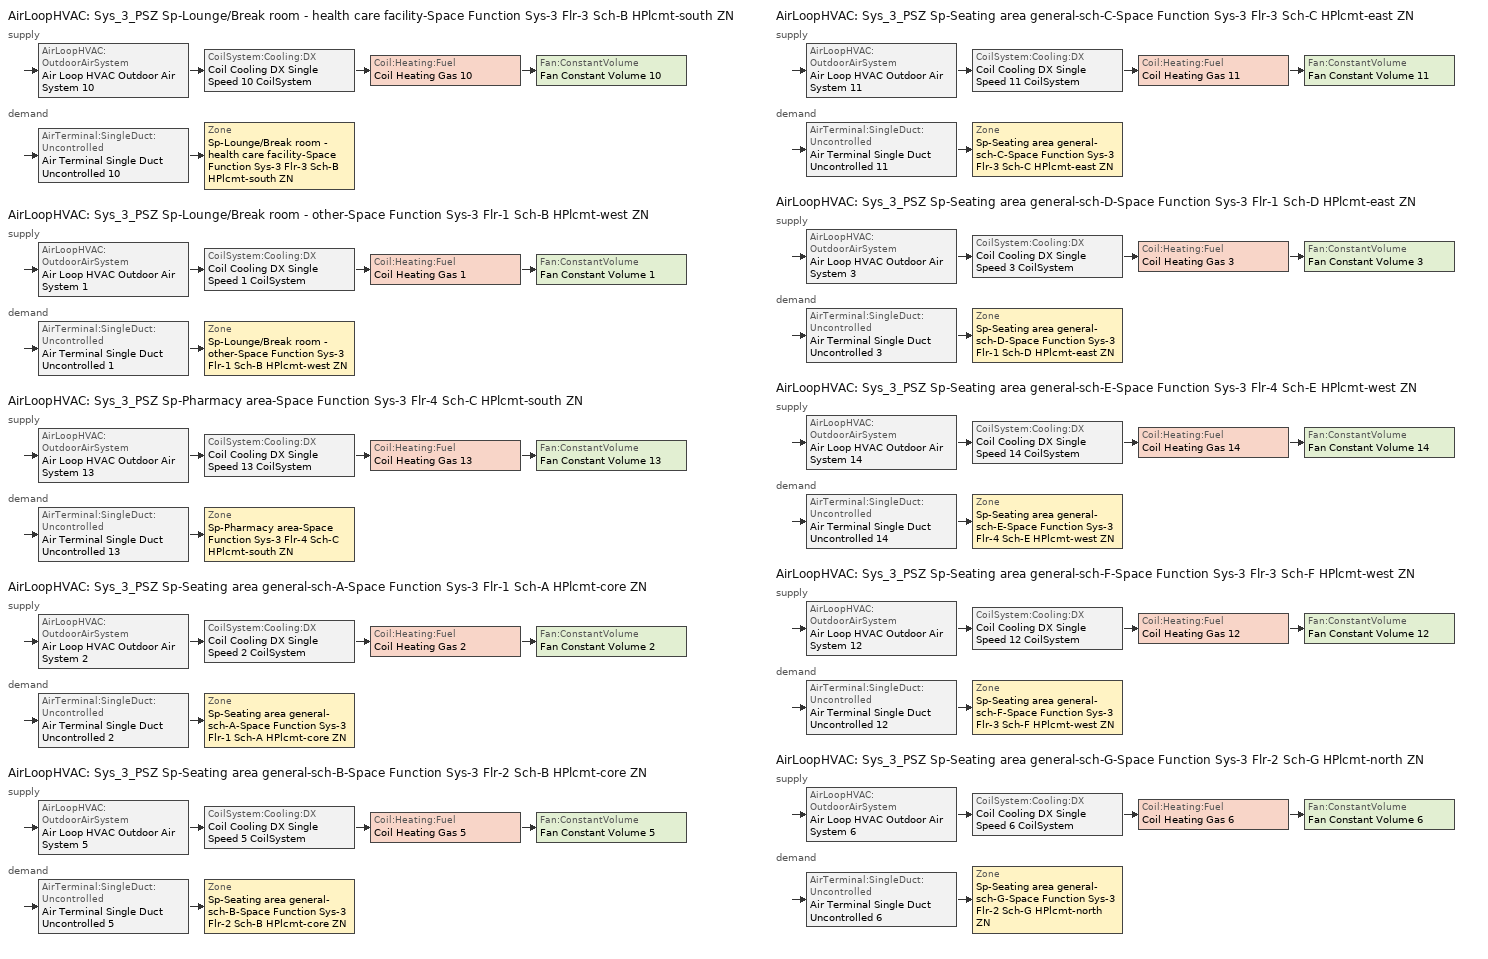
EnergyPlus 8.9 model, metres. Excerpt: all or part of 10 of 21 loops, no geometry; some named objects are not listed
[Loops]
AirLoopHVAC 'Sys_3_PSZ Sp-Lounge/Break room - health care facility-Space Function Sys-3 Flr-3 Sch-B HPlcmt-south ZN'
 supply: AirLoopHVAC:OutdoorAirSystem 'Air Loop HVAC Outdoor Air System 10' > CoilSystem:Cooling:DX 'Coil Cooling DX Single Speed 10 CoilSystem' > Coil:Heating:Fuel 'Coil Heating Gas 10' > Fan:ConstantVolume 'Fan Constant Volume 10'
 demand: AirTerminal:SingleDuct:Uncontrolled 'Air Terminal Single Duct Uncontrolled 10' > Zone 'Sp-Lounge/Break room - health care facility-Space Function Sys-3 Flr-3 Sch-B HPlcmt-south ZN'
AirLoopHVAC 'Sys_3_PSZ Sp-Lounge/Break room - other-Space Function Sys-3 Flr-1 Sch-B HPlcmt-west ZN'
 supply: AirLoopHVAC:OutdoorAirSystem 'Air Loop HVAC Outdoor Air System 1' > CoilSystem:Cooling:DX 'Coil Cooling DX Single Speed 1 CoilSystem' > Coil:Heating:Fuel 'Coil Heating Gas 1' > Fan:ConstantVolume 'Fan Constant Volume 1'
 demand: AirTerminal:SingleDuct:Uncontrolled 'Air Terminal Single Duct Uncontrolled 1' > Zone 'Sp-Lounge/Break room - other-Space Function Sys-3 Flr-1 Sch-B HPlcmt-west ZN'
AirLoopHVAC 'Sys_3_PSZ Sp-Pharmacy area-Space Function Sys-3 Flr-4 Sch-C HPlcmt-south ZN'
 supply: AirLoopHVAC:OutdoorAirSystem 'Air Loop HVAC Outdoor Air System 13' > CoilSystem:Cooling:DX 'Coil Cooling DX Single Speed 13 CoilSystem' > Coil:Heating:Fuel 'Coil Heating Gas 13' > Fan:ConstantVolume 'Fan Constant Volume 13'
 demand: AirTerminal:SingleDuct:Uncontrolled 'Air Terminal Single Duct Uncontrolled 13' > Zone 'Sp-Pharmacy area-Space Function Sys-3 Flr-4 Sch-C HPlcmt-south ZN'
AirLoopHVAC 'Sys_3_PSZ Sp-Seating area general-sch-A-Space Function Sys-3 Flr-1 Sch-A HPlcmt-core ZN'
 supply: AirLoopHVAC:OutdoorAirSystem 'Air Loop HVAC Outdoor Air System 2' > CoilSystem:Cooling:DX 'Coil Cooling DX Single Speed 2 CoilSystem' > Coil:Heating:Fuel 'Coil Heating Gas 2' > Fan:ConstantVolume 'Fan Constant Volume 2'
 demand: AirTerminal:SingleDuct:Uncontrolled 'Air Terminal Single Duct Uncontrolled 2' > Zone 'Sp-Seating area general-sch-A-Space Function Sys-3 Flr-1 Sch-A HPlcmt-core ZN'
AirLoopHVAC 'Sys_3_PSZ Sp-Seating area general-sch-B-Space Function Sys-3 Flr-2 Sch-B HPlcmt-core ZN'
 supply: AirLoopHVAC:OutdoorAirSystem 'Air Loop HVAC Outdoor Air System 5' > CoilSystem:Cooling:DX 'Coil Cooling DX Single Speed 5 CoilSystem' > Coil:Heating:Fuel 'Coil Heating Gas 5' > Fan:ConstantVolume 'Fan Constant Volume 5'
 demand: AirTerminal:SingleDuct:Uncontrolled 'Air Terminal Single Duct Uncontrolled 5' > Zone 'Sp-Seating area general-sch-B-Space Function Sys-3 Flr-2 Sch-B HPlcmt-core ZN'
AirLoopHVAC 'Sys_3_PSZ Sp-Seating area general-sch-C-Space Function Sys-3 Flr-3 Sch-C HPlcmt-east ZN'
 supply: AirLoopHVAC:OutdoorAirSystem 'Air Loop HVAC Outdoor Air System 11' > CoilSystem:Cooling:DX 'Coil Cooling DX Single Speed 11 CoilSystem' > Coil:Heating:Fuel 'Coil Heating Gas 11' > Fan:ConstantVolume 'Fan Constant Volume 11'
 demand: AirTerminal:SingleDuct:Uncontrolled 'Air Terminal Single Duct Uncontrolled 11' > Zone 'Sp-Seating area general-sch-C-Space Function Sys-3 Flr-3 Sch-C HPlcmt-east ZN'
AirLoopHVAC 'Sys_3_PSZ Sp-Seating area general-sch-D-Space Function Sys-3 Flr-1 Sch-D HPlcmt-east ZN'
 supply: AirLoopHVAC:OutdoorAirSystem 'Air Loop HVAC Outdoor Air System 3' > CoilSystem:Cooling:DX 'Coil Cooling DX Single Speed 3 CoilSystem' > Coil:Heating:Fuel 'Coil Heating Gas 3' > Fan:ConstantVolume 'Fan Constant Volume 3'
 demand: AirTerminal:SingleDuct:Uncontrolled 'Air Terminal Single Duct Uncontrolled 3' > Zone 'Sp-Seating area general-sch-D-Space Function Sys-3 Flr-1 Sch-D HPlcmt-east ZN'
AirLoopHVAC 'Sys_3_PSZ Sp-Seating area general-sch-E-Space Function Sys-3 Flr-4 Sch-E HPlcmt-west ZN'
 supply: AirLoopHVAC:OutdoorAirSystem 'Air Loop HVAC Outdoor Air System 14' > CoilSystem:Cooling:DX 'Coil Cooling DX Single Speed 14 CoilSystem' > Coil:Heating:Fuel 'Coil Heating Gas 14' > Fan:ConstantVolume 'Fan Constant Volume 14'
 demand: AirTerminal:SingleDuct:Uncontrolled 'Air Terminal Single Duct Uncontrolled 14' > Zone 'Sp-Seating area general-sch-E-Space Function Sys-3 Flr-4 Sch-E HPlcmt-west ZN'
AirLoopHVAC 'Sys_3_PSZ Sp-Seating area general-sch-F-Space Function Sys-3 Flr-3 Sch-F HPlcmt-west ZN'
 supply: AirLoopHVAC:OutdoorAirSystem 'Air Loop HVAC Outdoor Air System 12' > CoilSystem:Cooling:DX 'Coil Cooling DX Single Speed 12 CoilSystem' > Coil:Heating:Fuel 'Coil Heating Gas 12' > Fan:ConstantVolume 'Fan Constant Volume 12'
 demand: AirTerminal:SingleDuct:Uncontrolled 'Air Terminal Single Duct Uncontrolled 12' > Zone 'Sp-Seating area general-sch-F-Space Function Sys-3 Flr-3 Sch-F HPlcmt-west ZN'
AirLoopHVAC 'Sys_3_PSZ Sp-Seating area general-sch-G-Space Function Sys-3 Flr-2 Sch-G HPlcmt-north ZN'
 supply: AirLoopHVAC:OutdoorAirSystem 'Air Loop HVAC Outdoor Air System 6' > CoilSystem:Cooling:DX 'Coil Cooling DX Single Speed 6 CoilSystem' > Coil:Heating:Fuel 'Coil Heating Gas 6' > Fan:ConstantVolume 'Fan Constant Volume 6'
 demand: AirTerminal:SingleDuct:Uncontrolled 'Air Terminal Single Duct Uncontrolled 6' > Zone 'Sp-Seating area general-sch-G-Space Function Sys-3 Flr-2 Sch-G HPlcmt-north ZN'
[ZoneControl:Thermostat] Control Object Type 1=ThermostatSetpoint:DualSetpoint
Name | Zone or ZoneList | Control Type Schedule | Control Name 1
Sp-Lounge/Break room - health care facility-Space Function Sys-3 Flr-3 Sch-B HPlcmt-south ZN Thermostat | Sp-Lounge/Break room - health care facility-Space Function Sys-3 Flr-3 Sch-B HPlcmt-south ZN | Sp-Lounge/Break room - health care facility-Space Function Sys-3 Flr-3 Sch-B HPlcmt-south ZN Thermostat Schedule | Space Function Lounge/Break room - health care facility Thermostat 2
Sp-Lounge/Break room - other-Space Function Sys-3 Flr-1 Sch-B HPlcmt-west ZN Thermostat | Sp-Lounge/Break room - other-Space Function Sys-3 Flr-1 Sch-B HPlcmt-west ZN | Sp-Lounge/Break room - other-Space Function Sys-3 Flr-1 Sch-B HPlcmt-west ZN Thermostat Schedule | Space Function Lounge/Break room - other Thermostat 2
Sp-Pharmacy area-Space Function Sys-3 Flr-4 Sch-C HPlcmt-south ZN Thermostat | Sp-Pharmacy area-Space Function Sys-3 Flr-4 Sch-C HPlcmt-south ZN | Sp-Pharmacy area-Space Function Sys-3 Flr-4 Sch-C HPlcmt-south ZN Thermostat Schedule | Space Function Pharmacy area Thermostat 2
Sp-Seating area general-sch-A-Space Function Sys-3 Flr-1 Sch-A HPlcmt-core ZN Thermostat | Sp-Seating area general-sch-A-Space Function Sys-3 Flr-1 Sch-A HPlcmt-core ZN | Sp-Seating area general-sch-A-Space Function Sys-3 Flr-1 Sch-A HPlcmt-core ZN Thermostat Schedule | Space Function Seating area general-sch-A Thermostat 2
Sp-Seating area general-sch-B-Space Function Sys-3 Flr-2 Sch-B HPlcmt-core ZN Thermostat | Sp-Seating area general-sch-B-Space Function Sys-3 Flr-2 Sch-B HPlcmt-core ZN | Sp-Seating area general-sch-B-Space Function Sys-3 Flr-2 Sch-B HPlcmt-core ZN Thermostat Schedule | Space Function Seating area general-sch-B Thermostat 2
Sp-Seating area general-sch-C-Space Function Sys-3 Flr-3 Sch-C HPlcmt-east ZN Thermostat | Sp-Seating area general-sch-C-Space Function Sys-3 Flr-3 Sch-C HPlcmt-east ZN | Sp-Seating area general-sch-C-Space Function Sys-3 Flr-3 Sch-C HPlcmt-east ZN Thermostat Schedule | Space Function Seating area general-sch-C Thermostat 2
Sp-Seating area general-sch-D-Space Function Sys-3 Flr-1 Sch-D HPlcmt-east ZN Thermostat | Sp-Seating area general-sch-D-Space Function Sys-3 Flr-1 Sch-D HPlcmt-east ZN | Sp-Seating area general-sch-D-Space Function Sys-3 Flr-1 Sch-D HPlcmt-east ZN Thermostat Schedule | Space Function Seating area general-sch-D Thermostat 2
Sp-Seating area general-sch-E-Space Function Sys-3 Flr-4 Sch-E HPlcmt-west ZN Thermostat | Sp-Seating area general-sch-E-Space Function Sys-3 Flr-4 Sch-E HPlcmt-west ZN | Sp-Seating area general-sch-E-Space Function Sys-3 Flr-4 Sch-E HPlcmt-west ZN Thermostat Schedule | Space Function Seating area general-sch-E Thermostat 2
Sp-Seating area general-sch-F-Space Function Sys-3 Flr-3 Sch-F HPlcmt-west ZN Thermostat | Sp-Seating area general-sch-F-Space Function Sys-3 Flr-3 Sch-F HPlcmt-west ZN | Sp-Seating area general-sch-F-Space Function Sys-3 Flr-3 Sch-F HPlcmt-west ZN Thermostat Schedule | Space Function Seating area general-sch-F Thermostat 2
Sp-Seating area general-sch-G-Space Function Sys-3 Flr-2 Sch-G HPlcmt-north ZN Thermostat | Sp-Seating area general-sch-G-Space Function Sys-3 Flr-2 Sch-G HPlcmt-north ZN | Sp-Seating area general-sch-G-Space Function Sys-3 Flr-2 Sch-G HPlcmt-north ZN Thermostat Schedule | Space Function Seating area general-sch-G Thermostat 2
[ThermostatSetpoint:DualSetpoint]
Name | Heating Setpoint Temperature Schedule | Cooling Setpoint Temperature Schedule
Space Function Lounge/Break room - health care facility Thermostat 2; Space Function Lounge/Break room - other Thermostat 2; Space Function Seating area general-sch-B Thermostat 2 | NECB-B-Thermostat Setpoint-Heating | NECB-B-Thermostat Setpoint-Cooling
Space Function Pharmacy area Thermostat 2; Space Function Seating area general-sch-C Thermostat 2 | NECB-C-Thermostat Setpoint-Heating | NECB-C-Thermostat Setpoint-Cooling
Space Function Seating area general-sch-A Thermostat 2 | NECB-A-Thermostat Setpoint-Heating | NECB-A-Thermostat Setpoint-Cooling
Space Function Seating area general-sch-D Thermostat 2 | NECB-D-Thermostat Setpoint-Heating | NECB-D-Thermostat Setpoint-Cooling
Space Function Seating area general-sch-E Thermostat 2 | NECB-E-Thermostat Setpoint-Heating | NECB-E-Thermostat Setpoint-Cooling
Space Function Seating area general-sch-F Thermostat 2 | NECB-F-Thermostat Setpoint-Heating | NECB-F-Thermostat Setpoint-Cooling
Space Function Seating area general-sch-G Thermostat 2 | NECB-G-Thermostat Setpoint-Heating | NECB-G-Thermostat Setpoint-Cooling
[Zone equipment]
Sp-Lounge/Break room - health care facility-Space Function Sys-3 Flr-3 Sch-B HPlcmt-south ZN: Air Terminal Single Duct Uncontrolled 10, Zone HVAC Baseboard Convective Water 10
Sp-Lounge/Break room - other-Space Function Sys-3 Flr-1 Sch-B HPlcmt-west ZN: Air Terminal Single Duct Uncontrolled 1, Zone HVAC Baseboard Convective Water 1
Sp-Pharmacy area-Space Function Sys-3 Flr-4 Sch-C HPlcmt-south ZN: Air Terminal Single Duct Uncontrolled 13, Zone HVAC Baseboard Convective Water 13
Sp-Seating area general-sch-A-Space Function Sys-3 Flr-1 Sch-A HPlcmt-core ZN: Air Terminal Single Duct Uncontrolled 2, Zone HVAC Baseboard Convective Water 2
Sp-Seating area general-sch-B-Space Function Sys-3 Flr-2 Sch-B HPlcmt-core ZN: Air Terminal Single Duct Uncontrolled 5, Zone HVAC Baseboard Convective Water 5
Sp-Seating area general-sch-C-Space Function Sys-3 Flr-3 Sch-C HPlcmt-east ZN: Air Terminal Single Duct Uncontrolled 11, Zone HVAC Baseboard Convective Water 11
Sp-Seating area general-sch-D-Space Function Sys-3 Flr-1 Sch-D HPlcmt-east ZN: Air Terminal Single Duct Uncontrolled 3, Zone HVAC Baseboard Convective Water 3
Sp-Seating area general-sch-E-Space Function Sys-3 Flr-4 Sch-E HPlcmt-west ZN: Air Terminal Single Duct Uncontrolled 14, Zone HVAC Baseboard Convective Water 14
Sp-Seating area general-sch-F-Space Function Sys-3 Flr-3 Sch-F HPlcmt-west ZN: Air Terminal Single Duct Uncontrolled 12, Zone HVAC Baseboard Convective Water 12
Sp-Seating area general-sch-G-Space Function Sys-3 Flr-2 Sch-G HPlcmt-north ZN: Air Terminal Single Duct Uncontrolled 6, Zone HVAC Baseboard Convective Water 6
[Sizing:Zone] Zone Cooling Design Supply Air Temperature Input Method=SupplyAirTemperature; Zone Cooling Design Supply Air Temperature {C}=13; Zone Cooling Design Supply Air Temperature Difference {deltaC}=11.11; Zone Heating Design Supply Air Temperature Input Method=SupplyAirTemperature; Zone Heating Design Supply Air Temperature {C}=43; Zone Heating Design Supply Air Temperature Difference {deltaC}=11.11; Zone Cooling Design Supply Air Humidity Ratio {kgWater/kgDryAir}=0.0085; Zone Heating Design Supply Air Humidity Ratio {kgWater/kgDryAir}=0.008; Zone Heating Sizing Factor=1.3; Zone Cooling Sizing Factor=1.1; Cooling Design Air Flow Method=DesignDay; Cooling Design Air Flow Rate {m3/s}=0; Cooling Minimum Air Flow per Zone Floor Area {m3/s-m2}=0.000762; Cooling Minimum Air Flow {m3/s}=0; Cooling Minimum Air Flow Fraction=0; Heating Design Air Flow Method=DesignDay; Heating Design Air Flow Rate {m3/s}=0; Heating Maximum Air Flow per Zone Floor Area {m3/s-m2}=0.002032; Heating Maximum Air Flow {m3/s}=0.141576; Heating Maximum Air Flow Fraction=0.3; Account for Dedicated Outdoor Air System=No
Name | Design Specification Outdoor Air Object | Design Specification Zone Air Distribution Object
Sp-Lounge/Break room - health care facility-Space Function Sys-3 Flr-3 Sch-B HPlcmt-south ZN | Space Function Lounge/Break room - health care facility Ventilation | Sp-Lounge/Break room - health care facility-Space Function Sys-3 Flr-3 Sch-B HPlcmt-south ZN Design Spec Zone Air Dist
Sp-Lounge/Break room - other-Space Function Sys-3 Flr-1 Sch-B HPlcmt-west ZN | Space Function Lounge/Break room - other Ventilation | Sp-Lounge/Break room - other-Space Function Sys-3 Flr-1 Sch-B HPlcmt-west ZN Design Spec Zone Air Dist
Sp-Pharmacy area-Space Function Sys-3 Flr-4 Sch-C HPlcmt-south ZN | Space Function Pharmacy area Ventilation | Sp-Pharmacy area-Space Function Sys-3 Flr-4 Sch-C HPlcmt-south ZN Design Spec Zone Air Dist
Sp-Seating area general-sch-A-Space Function Sys-3 Flr-1 Sch-A HPlcmt-core ZN | Space Function Seating area general-sch-A Ventilation | Sp-Seating area general-sch-A-Space Function Sys-3 Flr-1 Sch-A HPlcmt-core ZN Design Spec Zone Air Dist
Sp-Seating area general-sch-B-Space Function Sys-3 Flr-2 Sch-B HPlcmt-core ZN | Space Function Seating area general-sch-B Ventilation | Sp-Seating area general-sch-B-Space Function Sys-3 Flr-2 Sch-B HPlcmt-core ZN Design Spec Zone Air Dist
Sp-Seating area general-sch-C-Space Function Sys-3 Flr-3 Sch-C HPlcmt-east ZN | Space Function Seating area general-sch-C Ventilation | Sp-Seating area general-sch-C-Space Function Sys-3 Flr-3 Sch-C HPlcmt-east ZN Design Spec Zone Air Dist
Sp-Seating area general-sch-D-Space Function Sys-3 Flr-1 Sch-D HPlcmt-east ZN | Space Function Seating area general-sch-D Ventilation | Sp-Seating area general-sch-D-Space Function Sys-3 Flr-1 Sch-D HPlcmt-east ZN Design Spec Zone Air Dist
Sp-Seating area general-sch-E-Space Function Sys-3 Flr-4 Sch-E HPlcmt-west ZN | Space Function Seating area general-sch-E Ventilation | Sp-Seating area general-sch-E-Space Function Sys-3 Flr-4 Sch-E HPlcmt-west ZN Design Spec Zone Air Dist
Sp-Seating area general-sch-F-Space Function Sys-3 Flr-3 Sch-F HPlcmt-west ZN | Space Function Seating area general-sch-F Ventilation | Sp-Seating area general-sch-F-Space Function Sys-3 Flr-3 Sch-F HPlcmt-west ZN Design Spec Zone Air Dist
Sp-Seating area general-sch-G-Space Function Sys-3 Flr-2 Sch-G HPlcmt-north ZN | Space Function Seating area general-sch-G Ventilation | Sp-Seating area general-sch-G-Space Function Sys-3 Flr-2 Sch-G HPlcmt-north ZN Design Spec Zone Air Dist
[DesignSpecification:ZoneAirDistribution] Zone Air Distribution Effectiveness in Cooling Mode=1; Zone Air Distribution Effectiveness in Heating Mode=1
Sp-Lounge/Break room - health care facility-Space Function Sys-3 Flr-3 Sch-B HPlcmt-south ZN Design Spec Zone Air Dist; Sp-Lounge/Break room - other-Space Function Sys-3 Flr-1 Sch-B HPlcmt-west ZN Design Spec Zone Air Dist; Sp-Pharmacy area-Space Function Sys-3 Flr-4 Sch-C HPlcmt-south ZN Design Spec Zone Air Dist; Sp-Seating area general-sch-A-Space Function Sys-3 Flr-1 Sch-A HPlcmt-core ZN Design Spec Zone Air Dist; Sp-Seating area general-sch-B-Space Function Sys-3 Flr-2 Sch-B HPlcmt-core ZN Design Spec Zone Air Dist; Sp-Seating area general-sch-C-Space Function Sys-3 Flr-3 Sch-C HPlcmt-east ZN Design Spec Zone Air Dist; Sp-Seating area general-sch-D-Space Function Sys-3 Flr-1 Sch-D HPlcmt-east ZN Design Spec Zone Air Dist; Sp-Seating area general-sch-E-Space Function Sys-3 Flr-4 Sch-E HPlcmt-west ZN Design Spec Zone Air Dist; Sp-Seating area general-sch-F-Space Function Sys-3 Flr-3 Sch-F HPlcmt-west ZN Design Spec Zone Air Dist; Sp-Seating area general-sch-G-Space Function Sys-3 Flr-2 Sch-G HPlcmt-north ZN Design Spec Zone Air Dist
[Controller:MechanicalVentilation] Availability Schedule=Always On Discrete; Demand Controlled Ventilation=No; System Outdoor Air Method=ZoneSum
Name | Zone Name 1 | Design Specification Outdoor Air Object Name 1 | Design Specification Zone Air Distribution Object Name 1
Controller Mechanical Ventilation 10 | Sp-Lounge/Break room - health care facility-Space Function Sys-3 Flr-3 Sch-B HPlcmt-south ZN | Space Function Lounge/Break room - health care facility Ventilation | Sp-Lounge/Break room - health care facility-Space Function Sys-3 Flr-3 Sch-B HPlcmt-south ZN Design Spec Zone Air Dist
Controller Mechanical Ventilation 1 | Sp-Lounge/Break room - other-Space Function Sys-3 Flr-1 Sch-B HPlcmt-west ZN | Space Function Lounge/Break room - other Ventilation | Sp-Lounge/Break room - other-Space Function Sys-3 Flr-1 Sch-B HPlcmt-west ZN Design Spec Zone Air Dist
Controller Mechanical Ventilation 13 | Sp-Pharmacy area-Space Function Sys-3 Flr-4 Sch-C HPlcmt-south ZN | Space Function Pharmacy area Ventilation | Sp-Pharmacy area-Space Function Sys-3 Flr-4 Sch-C HPlcmt-south ZN Design Spec Zone Air Dist
Controller Mechanical Ventilation 2 | Sp-Seating area general-sch-A-Space Function Sys-3 Flr-1 Sch-A HPlcmt-core ZN | Space Function Seating area general-sch-A Ventilation | Sp-Seating area general-sch-A-Space Function Sys-3 Flr-1 Sch-A HPlcmt-core ZN Design Spec Zone Air Dist
Controller Mechanical Ventilation 5 | Sp-Seating area general-sch-B-Space Function Sys-3 Flr-2 Sch-B HPlcmt-core ZN | Space Function Seating area general-sch-B Ventilation | Sp-Seating area general-sch-B-Space Function Sys-3 Flr-2 Sch-B HPlcmt-core ZN Design Spec Zone Air Dist
Controller Mechanical Ventilation 11 | Sp-Seating area general-sch-C-Space Function Sys-3 Flr-3 Sch-C HPlcmt-east ZN | Space Function Seating area general-sch-C Ventilation | Sp-Seating area general-sch-C-Space Function Sys-3 Flr-3 Sch-C HPlcmt-east ZN Design Spec Zone Air Dist
Controller Mechanical Ventilation 3 | Sp-Seating area general-sch-D-Space Function Sys-3 Flr-1 Sch-D HPlcmt-east ZN | Space Function Seating area general-sch-D Ventilation | Sp-Seating area general-sch-D-Space Function Sys-3 Flr-1 Sch-D HPlcmt-east ZN Design Spec Zone Air Dist
Controller Mechanical Ventilation 14 | Sp-Seating area general-sch-E-Space Function Sys-3 Flr-4 Sch-E HPlcmt-west ZN | Space Function Seating area general-sch-E Ventilation | Sp-Seating area general-sch-E-Space Function Sys-3 Flr-4 Sch-E HPlcmt-west ZN Design Spec Zone Air Dist
Controller Mechanical Ventilation 12 | Sp-Seating area general-sch-F-Space Function Sys-3 Flr-3 Sch-F HPlcmt-west ZN | Space Function Seating area general-sch-F Ventilation | Sp-Seating area general-sch-F-Space Function Sys-3 Flr-3 Sch-F HPlcmt-west ZN Design Spec Zone Air Dist
Controller Mechanical Ventilation 6 | Sp-Seating area general-sch-G-Space Function Sys-3 Flr-2 Sch-G HPlcmt-north ZN | Space Function Seating area general-sch-G Ventilation | Sp-Seating area general-sch-G-Space Function Sys-3 Flr-2 Sch-G HPlcmt-north ZN Design Spec Zone Air Dist
[DesignSpecification:OutdoorAir] Outdoor Air Method=Sum; Outdoor Air Flow per Person {m3/s-person}=0; Outdoor Air Flow per Zone {m3/s}=0; Outdoor Air Flow Air Changes per Hour {1/hr}=0
Name | Outdoor Air Flow per Zone Floor Area {m3/s-m2}
Space Function Lounge/Break room - health care facility Ventilation | 0.00127
Space Function Lounge/Break room - other Ventilation | 0.0009398
Space Function Pharmacy area Ventilation | 0.00115011
Space Function Seating area general-sch-A Ventilation; Space Function Seating area general-sch-B Ventilation; Space Function Seating area general-sch-C Ventilation; Space Function Seating area general-sch-D Ventilation; Space Function Seating area general-sch-E Ventilation; Space Function Seating area general-sch-F Ventilation; Space Function Seating area general-sch-G Ventilation | 0.00404876
[AirTerminal:SingleDuct:Uncontrolled] Availability Schedule=Always On Discrete; Maximum Air Flow Rate {m3/s}=AutoSize
Air Terminal Single Duct Uncontrolled 10; Air Terminal Single Duct Uncontrolled 1; Air Terminal Single Duct Uncontrolled 13; Air Terminal Single Duct Uncontrolled 2; Air Terminal Single Duct Uncontrolled 5; Air Terminal Single Duct Uncontrolled 11; Air Terminal Single Duct Uncontrolled 3; Air Terminal Single Duct Uncontrolled 14; Air Terminal Single Duct Uncontrolled 12; Air Terminal Single Duct Uncontrolled 6
[AirLoopHVAC] Design Supply Air Flow Rate {m3/s}=AutoSize
Sys_3_PSZ Sp-Lounge/Break room - health care facility-Space Function Sys-3 Flr-3 Sch-B HPlcmt-south ZN; Sys_3_PSZ Sp-Lounge/Break room - other-Space Function Sys-3 Flr-1 Sch-B HPlcmt-west ZN; Sys_3_PSZ Sp-Pharmacy area-Space Function Sys-3 Flr-4 Sch-C HPlcmt-south ZN; Sys_3_PSZ Sp-Seating area general-sch-A-Space Function Sys-3 Flr-1 Sch-A HPlcmt-core ZN; Sys_3_PSZ Sp-Seating area general-sch-B-Space Function Sys-3 Flr-2 Sch-B HPlcmt-core ZN; Sys_3_PSZ Sp-Seating area general-sch-C-Space Function Sys-3 Flr-3 Sch-C HPlcmt-east ZN; Sys_3_PSZ Sp-Seating area general-sch-D-Space Function Sys-3 Flr-1 Sch-D HPlcmt-east ZN; Sys_3_PSZ Sp-Seating area general-sch-E-Space Function Sys-3 Flr-4 Sch-E HPlcmt-west ZN; Sys_3_PSZ Sp-Seating area general-sch-F-Space Function Sys-3 Flr-3 Sch-F HPlcmt-west ZN; Sys_3_PSZ Sp-Seating area general-sch-G-Space Function Sys-3 Flr-2 Sch-G HPlcmt-north ZN
[Sizing:System] Type of Load to Size On=Sensible; Design Outdoor Air Flow Rate {m3/s}=Autosize; Central Heating Maximum System Air Flow Ratio=1; Preheat Design Temperature {C}=7; Preheat Design Humidity Ratio {kgWater/kgDryAir}=0.008; Precool Design Temperature {C}=13; Precool Design Humidity Ratio {kgWater/kgDryAir}=0.008; Central Cooling Design Supply Air Temperature {C}=13; Central Heating Design Supply Air Temperature {C}=43; Type of Zone Sum to Use=NonCoincident; 100% Outdoor Air in Cooling=No; 100% Outdoor Air in Heating=No; Central Cooling Design Supply Air Humidity Ratio {kgWater/kgDryAir}=0.0085; Central Heating Design Supply Air Humidity Ratio {kgWater/kgDryAir}=0.008; Cooling Supply Air Flow Rate Method=DesignDay; Cooling Supply Air Flow Rate {m3/s}=0; Cooling Supply Air Flow Rate Per Floor Area {m3/s-m2}=0.00996765; Cooling Fraction of Autosized Cooling Supply Air Flow Rate=1; Cooling Supply Air Flow Rate Per Unit Cooling Capacity {m3/s-W}=3.94755e-05; Heating Supply Air Flow Rate Method=DesignDay; Heating Supply Air Flow Rate {m3/s}=0; Heating Supply Air Flow Rate Per Floor Area {m3/s-m2}=0.00996765; Heating Fraction of Autosized Heating Supply Air Flow Rate=1; Heating Fraction of Autosized Cooling Supply Air Flow Rate=1; Heating Supply Air Flow Rate Per Unit Heating Capacity {m3/s-W}=3.15882e-05; System Outdoor Air Method=ZoneSum; Zone Maximum Outdoor Air Fraction=1; Cooling Design Capacity Method=CoolingDesignCapacity; Cooling Design Capacity {W}=Autosize; Cooling Design Capacity Per Floor Area {W/m2}=234.7; Fraction of Autosized Cooling Design Capacity=1; Heating Design Capacity Method=HeatingDesignCapacity; Heating Design Capacity {W}=Autosize; Heating Design Capacity Per Floor Area {W/m2}=157; Fraction of Autosized Heating Design Capacity=1; Central Cooling Capacity Control Method=OnOff
Sys_3_PSZ Sp-Lounge/Break room - health care facility-Space Function Sys-3 Flr-3 Sch-B HPlcmt-south ZN; Sys_3_PSZ Sp-Lounge/Break room - other-Space Function Sys-3 Flr-1 Sch-B HPlcmt-west ZN; Sys_3_PSZ Sp-Pharmacy area-Space Function Sys-3 Flr-4 Sch-C HPlcmt-south ZN; Sys_3_PSZ Sp-Seating area general-sch-A-Space Function Sys-3 Flr-1 Sch-A HPlcmt-core ZN; Sys_3_PSZ Sp-Seating area general-sch-B-Space Function Sys-3 Flr-2 Sch-B HPlcmt-core ZN; Sys_3_PSZ Sp-Seating area general-sch-C-Space Function Sys-3 Flr-3 Sch-C HPlcmt-east ZN; Sys_3_PSZ Sp-Seating area general-sch-D-Space Function Sys-3 Flr-1 Sch-D HPlcmt-east ZN; Sys_3_PSZ Sp-Seating area general-sch-E-Space Function Sys-3 Flr-4 Sch-E HPlcmt-west ZN; Sys_3_PSZ Sp-Seating area general-sch-F-Space Function Sys-3 Flr-3 Sch-F HPlcmt-west ZN; Sys_3_PSZ Sp-Seating area general-sch-G-Space Function Sys-3 Flr-2 Sch-G HPlcmt-north ZN
[Controller:OutdoorAir] Minimum Outdoor Air Flow Rate {m3/s}=Autosize; Maximum Outdoor Air Flow Rate {m3/s}=Autosize; Economizer Control Type=NoEconomizer; Economizer Control Action Type=ModulateFlow; Economizer Maximum Limit Dry-Bulb Temperature {C}=28; Economizer Maximum Limit Enthalpy {J/kg}=64000; Economizer Minimum Limit Dry-Bulb Temperature {C}=-100; Lockout Type=NoLockout; Minimum Limit Type=FixedMinimum; High Humidity Control=No; Control High Indoor Humidity Based on Outdoor Humidity Ratio=Yes; Heat Recovery Bypass Control Type=BypassWhenWithinEconomizerLimits
Name | Mechanical Ventilation Controller
Controller Outdoor Air 10 | Controller Mechanical Ventilation 10
Controller Outdoor Air 1 | Controller Mechanical Ventilation 1
Controller Outdoor Air 13 | Controller Mechanical Ventilation 13
Controller Outdoor Air 2 | Controller Mechanical Ventilation 2
Controller Outdoor Air 5 | Controller Mechanical Ventilation 5
Controller Outdoor Air 11 | Controller Mechanical Ventilation 11
Controller Outdoor Air 3 | Controller Mechanical Ventilation 3
Controller Outdoor Air 14 | Controller Mechanical Ventilation 14
Controller Outdoor Air 12 | Controller Mechanical Ventilation 12
Controller Outdoor Air 6 | Controller Mechanical Ventilation 6
[SetpointManager:MixedAir] Control Variable=Temperature
Node 159 OS Default SPM; Node 158 OS Default SPM; Node 157 OS Default SPM; Node 43 OS Default SPM; Node 42 OS Default SPM; Node 41 OS Default SPM; Node 198 OS Default SPM; Node 197 OS Default SPM; Node 196 OS Default SPM; Node 55 OS Default SPM; Node 54 OS Default SPM; Node 53 OS Default SPM; Node 94 OS Default SPM; Node 93 OS Default SPM; Node 92 OS Default SPM; Node 172 OS Default SPM; Node 171 OS Default SPM; Node 170 OS Default SPM; Node 68 OS Default SPM; Node 67 OS Default SPM; Node 66 OS Default SPM; Node 211 OS Default SPM; Node 210 OS Default SPM; Node 209 OS Default SPM; Node 185 OS Default SPM; Node 184 OS Default SPM; Node 183 OS Default SPM; Node 107 OS Default SPM; Node 106 OS Default SPM; Node 105 OS Default SPM
[CoilSystem:Cooling:DX] Availability Schedule=Always On Discrete
Name | Cooling Coil
Coil Cooling DX Single Speed 10 CoilSystem | Coil Cooling DX Single Speed 10
Coil Cooling DX Single Speed 1 CoilSystem | Coil Cooling DX Single Speed 1
Coil Cooling DX Single Speed 13 CoilSystem | Coil Cooling DX Single Speed 13
Coil Cooling DX Single Speed 2 CoilSystem | Coil Cooling DX Single Speed 2
Coil Cooling DX Single Speed 5 CoilSystem | Coil Cooling DX Single Speed 5
Coil Cooling DX Single Speed 11 CoilSystem | Coil Cooling DX Single Speed 11
Coil Cooling DX Single Speed 3 CoilSystem | Coil Cooling DX Single Speed 3
Coil Cooling DX Single Speed 14 CoilSystem | Coil Cooling DX Single Speed 14
Coil Cooling DX Single Speed 12 CoilSystem | Coil Cooling DX Single Speed 12
Coil Cooling DX Single Speed 6 CoilSystem | Coil Cooling DX Single Speed 6
[Coil:Cooling:DX:SingleSpeed] Availability Schedule=Always On Discrete; Gross Rated Total Cooling Capacity {W}=Autosize; Gross Rated Sensible Heat Ratio=Autosize; Gross Rated Cooling COP {W/W}=3; Rated Air Flow Rate {m3/s}=Autosize; Rated Evaporator Fan Power Per Volume Flow Rate {W/(m3/s)}=773.3; Condenser Type=AirCooled; Evaporative Condenser Effectiveness=0; Evaporative Condenser Air Flow Rate {m3/s}=Autosize; Evaporative Condenser Pump Rated Power Consumption {W}=Autosize; Crankcase Heater Capacity {W}=0; Maximum Outdoor Dry-Bulb Temperature for Crankcase Heater Operation {C}=0; Basin Heater Capacity {W/K}=0; Basin Heater Setpoint Temperature {C}=10
Name | Total Cooling Capacity Function of Temperature Curve | Total Cooling Capacity Function of Flow Fraction Curve | Energy Input Ratio Function of Temperature Curve | Energy Input Ratio Function of Flow Fraction Curve | Part Load Fraction Correlation Curve
Coil Cooling DX Single Speed 10 | Curve Biquadratic 19 | Curve Quadratic 28 | Curve Biquadratic 20 | Curve Quadratic 29 | Curve Quadratic 30
Coil Cooling DX Single Speed 1 | Curve Biquadratic 1 | Curve Quadratic 1 | Curve Biquadratic 2 | Curve Quadratic 2 | Curve Quadratic 3
Coil Cooling DX Single Speed 13 | Curve Biquadratic 25 | Curve Quadratic 37 | Curve Biquadratic 26 | Curve Quadratic 38 | Curve Quadratic 39
Coil Cooling DX Single Speed 2 | Curve Biquadratic 3 | Curve Quadratic 4 | Curve Biquadratic 4 | Curve Quadratic 5 | Curve Quadratic 6
Coil Cooling DX Single Speed 5 | Curve Biquadratic 9 | Curve Quadratic 13 | Curve Biquadratic 10 | Curve Quadratic 14 | Curve Quadratic 15
Coil Cooling DX Single Speed 11 | Curve Biquadratic 21 | Curve Quadratic 31 | Curve Biquadratic 22 | Curve Quadratic 32 | Curve Quadratic 33
Coil Cooling DX Single Speed 3 | Curve Biquadratic 5 | Curve Quadratic 7 | Curve Biquadratic 6 | Curve Quadratic 8 | Curve Quadratic 9
Coil Cooling DX Single Speed 14 | Curve Biquadratic 27 | Curve Quadratic 40 | Curve Biquadratic 28 | Curve Quadratic 41 | Curve Quadratic 42
Coil Cooling DX Single Speed 12 | Curve Biquadratic 23 | Curve Quadratic 34 | Curve Biquadratic 24 | Curve Quadratic 35 | Curve Quadratic 36
Coil Cooling DX Single Speed 6 | Curve Biquadratic 11 | Curve Quadratic 16 | Curve Biquadratic 12 | Curve Quadratic 17 | Curve Quadratic 18
[Coil:Heating:Fuel] Availability Schedule=Always On Discrete; Fuel Type=NaturalGas; Burner Efficiency=0.8; Nominal Capacity {W}=AutoSize; Parasitic Electric Load {W}=0; Parasitic Fuel Load {W}=0
Coil Heating Gas 10; Coil Heating Gas 1; Coil Heating Gas 13; Coil Heating Gas 2; Coil Heating Gas 5; Coil Heating Gas 11; Coil Heating Gas 3; Coil Heating Gas 14; Coil Heating Gas 12; Coil Heating Gas 6
[Fan:ConstantVolume] Availability Schedule=Always On Discrete; Fan Total Efficiency=0.7; Pressure Rise {Pa}=250; Maximum Flow Rate {m3/s}=AutoSize; Motor Efficiency=0.9; Motor In Airstream Fraction=1
Fan Constant Volume 10; Fan Constant Volume 1; Fan Constant Volume 13; Fan Constant Volume 2; Fan Constant Volume 5; Fan Constant Volume 11; Fan Constant Volume 3; Fan Constant Volume 14; Fan Constant Volume 12; Fan Constant Volume 6
[SetpointManager:SingleZone:Reheat] Control Variable=Temperature; Minimum Supply Air Temperature {C}=13; Maximum Supply Air Temperature {C}=43
Name | Control Zone
Setpoint Manager Single Zone Reheat 10 | Sp-Lounge/Break room - health care facility-Space Function Sys-3 Flr-3 Sch-B HPlcmt-south ZN
Setpoint Manager Single Zone Reheat 1 | Sp-Lounge/Break room - other-Space Function Sys-3 Flr-1 Sch-B HPlcmt-west ZN
Setpoint Manager Single Zone Reheat 13 | Sp-Pharmacy area-Space Function Sys-3 Flr-4 Sch-C HPlcmt-south ZN
Setpoint Manager Single Zone Reheat 2 | Sp-Seating area general-sch-A-Space Function Sys-3 Flr-1 Sch-A HPlcmt-core ZN
Setpoint Manager Single Zone Reheat 5 | Sp-Seating area general-sch-B-Space Function Sys-3 Flr-2 Sch-B HPlcmt-core ZN
Setpoint Manager Single Zone Reheat 11 | Sp-Seating area general-sch-C-Space Function Sys-3 Flr-3 Sch-C HPlcmt-east ZN
Setpoint Manager Single Zone Reheat 3 | Sp-Seating area general-sch-D-Space Function Sys-3 Flr-1 Sch-D HPlcmt-east ZN
Setpoint Manager Single Zone Reheat 14 | Sp-Seating area general-sch-E-Space Function Sys-3 Flr-4 Sch-E HPlcmt-west ZN
Setpoint Manager Single Zone Reheat 12 | Sp-Seating area general-sch-F-Space Function Sys-3 Flr-3 Sch-F HPlcmt-west ZN
Setpoint Manager Single Zone Reheat 6 | Sp-Seating area general-sch-G-Space Function Sys-3 Flr-2 Sch-G HPlcmt-north ZN
[Schedule:Compact]
Sp-Lounge/Break room - health care facility-Space Function Sys-3 Flr-3 Sch-B HPlcmt-south ZN Thermostat Schedule; Sp-Lounge/Break room - other-Space Function Sys-3 Flr-1 Sch-B HPlcmt-west ZN Thermostat Schedule; Sp-Pharmacy area-Space Function Sys-3 Flr-4 Sch-C HPlcmt-south ZN Thermostat Schedule; Sp-Seating area general-sch-A-Space Function Sys-3 Flr-1 Sch-A HPlcmt-core ZN Thermostat Schedule; Sp-Seating area general-sch-B-Space Function Sys-3 Flr-2 Sch-B HPlcmt-core ZN Thermostat Schedule; Sp-Seating area general-sch-C-Space Function Sys-3 Flr-3 Sch-C HPlcmt-east ZN Thermostat Schedule; Sp-Seating area general-sch-D-Space Function Sys-3 Flr-1 Sch-D HPlcmt-east ZN Thermostat Schedule; Sp-Seating area general-sch-E-Space Function Sys-3 Flr-4 Sch-E HPlcmt-west ZN Thermostat Schedule; Sp-Seating area general-sch-F-Space Function Sys-3 Flr-3 Sch-F HPlcmt-west ZN Thermostat Schedule; Sp-Seating area general-sch-G-Space Function Sys-3 Flr-2 Sch-G HPlcmt-north ZN Thermostat Schedule: Through: 12/31, For: AllDays, Until: 24:00, 4
[Schedule:Day:Interval]
NECB-B-Thermostat Setpoint-Heating Sun|Hol Day: No, 01:00, 18, 02:00, 22, 09:00, 18, 10:00, 20, 23:00, 22, 24:00, 18
NECB-B-Thermostat Setpoint-Heating Default|Wkdy Day; NECB-B-Thermostat Setpoint-Heating Sat Day; NECB-B-Thermostat Setpoint-Heating Default: No, 02:00, 22, 08:00, 18, 09:00, 20, 24:00, 22
NECB-B-Thermostat Setpoint-Cooling Sun|Hol Day: No, 09:00, 35, 23:00, 24, 24:00, 35
NECB-B-Thermostat Setpoint-Cooling Default|Wkdy Day; NECB-B-Thermostat Setpoint-Cooling Sat Day; NECB-B-Thermostat Setpoint-Cooling Default: No, 01:00, 24, 08:00, 35, 24:00, 24
NECB-A-Thermostat Setpoint-Heating Sun|Hol Day; NECB-A-Thermostat Setpoint-Heating Sat Day; NECB-D-Thermostat Setpoint-Heating Sun|Hol Day; NECB-D-Thermostat Setpoint-Heating Sat Day; NECB-E-Thermostat Setpoint-Heating Sun|Hol Day: No, 24:00, 18
NECB-A-Thermostat Setpoint-Heating Default|Wkdy Day; NECB-A-Thermostat Setpoint-Heating Default: No, 06:00, 18, 07:00, 20, 21:00, 22, 24:00, 18
NECB-A-Thermostat Setpoint-Cooling Sun|Hol Day; NECB-A-Thermostat Setpoint-Cooling Sat Day; NECB-D-Thermostat Setpoint-Cooling Sun|Hol Day; NECB-D-Thermostat Setpoint-Cooling Sat Day; NECB-E-Thermostat Setpoint-Cooling Sun|Hol Day: No, 24:00, 35
NECB-A-Thermostat Setpoint-Cooling Default|Wkdy Day; NECB-A-Thermostat Setpoint-Cooling Default: No, 06:00, 35, 21:00, 24, 24:00, 35
NECB-C-Thermostat Setpoint-Heating Sun|Hol Day: No, 09:00, 18, 10:00, 20, 19:00, 22, 24:00, 18
NECB-C-Thermostat Setpoint-Heating Default|Wkdy Day; NECB-C-Thermostat Setpoint-Heating Sat Day; NECB-C-Thermostat Setpoint-Heating Default: No, 07:00, 18, 08:00, 20, 21:00, 22, 24:00, 18
NECB-C-Thermostat Setpoint-Cooling Sun|Hol Day; NECB-E-Thermostat Setpoint-Cooling Default|Wkdy Day; NECB-E-Thermostat Setpoint-Cooling Default: No, 07:00, 35, 19:00, 24, 24:00, 35
NECB-C-Thermostat Setpoint-Cooling Default|Wkdy Day; NECB-C-Thermostat Setpoint-Cooling Sat Day; NECB-C-Thermostat Setpoint-Cooling Default: No, 07:00, 35, 21:00, 24, 24:00, 35
NECB-D-Thermostat Setpoint-Heating Default|Wkdy Day; NECB-D-Thermostat Setpoint-Heating Default: No, 07:00, 18, 08:00, 20, 23:00, 22, 24:00, 18
NECB-D-Thermostat Setpoint-Cooling Default|Wkdy Day; NECB-D-Thermostat Setpoint-Cooling Default: No, 07:00, 35, 23:00, 24, 24:00, 35
NECB-E-Thermostat Setpoint-Heating Default|Wkdy Day; NECB-E-Thermostat Setpoint-Heating Default: No, 07:00, 18, 08:00, 20, 19:00, 22, 24:00, 18
NECB-E-Thermostat Setpoint-Heating Sat Day: No, 08:00, 18, 09:00, 20, 17:00, 22, 24:00, 18
NECB-E-Thermostat Setpoint-Cooling Sat Day: No, 08:00, 35, 17:00, 24, 24:00, 35
NECB-F-Thermostat Setpoint-Heating Sun|Hol Day; NECB-F-Thermostat Setpoint-Heating Default|Wkdy Day; NECB-F-Thermostat Setpoint-Heating Sat Day; NECB-F-Thermostat Setpoint-Heating Default; NECB-G-Thermostat Setpoint-Heating Sun|Hol Day; NECB-G-Thermostat Setpoint-Heating Default|Wkdy Day; NECB-G-Thermostat Setpoint-Heating Sat Day; NECB-G-Thermostat Setpoint-Heating Default: No, 01:00, 22, 07:00, 18, 08:00, 20, 24:00, 22
NECB-F-Thermostat Setpoint-Cooling Sun|Hol Day; NECB-F-Thermostat Setpoint-Cooling Default|Wkdy Day; NECB-F-Thermostat Setpoint-Cooling Sat Day; NECB-F-Thermostat Setpoint-Cooling Default; NECB-G-Thermostat Setpoint-Cooling Sun|Hol Day; NECB-G-Thermostat Setpoint-Cooling Default|Wkdy Day; NECB-G-Thermostat Setpoint-Cooling Sat Day; NECB-G-Thermostat Setpoint-Cooling Default: No, 24:00, 24
[Schedule:Week:Daily]
NECB-B-Thermostat Setpoint-Heating Week Rule - Jan1-Dec31: NECB-B-Thermostat Setpoint-Heating Sun|Hol Day, NECB-B-Thermostat Setpoint-Heating Default|Wkdy Day, NECB-B-Thermostat Setpoint-Heating Default|Wkdy Day, NECB-B-Thermostat Setpoint-Heating Default|Wkdy Day, NECB-B-Thermostat Setpoint-Heating Default|Wkdy Day, NECB-B-Thermostat Setpoint-Heating Default|Wkdy Day, NECB-B-Thermostat Setpoint-Heating Sat Day, NECB-B-Thermostat Setpoint-Heating Default, NECB-B-Thermostat Setpoint-Heating Default, NECB-B-Thermostat Setpoint-Heating Default, NECB-B-Thermostat Setpoint-Heating Default, NECB-B-Thermostat Setpoint-Heating Default
NECB-B-Thermostat Setpoint-Cooling Week Rule - Jan1-Dec31: NECB-B-Thermostat Setpoint-Cooling Sun|Hol Day, NECB-B-Thermostat Setpoint-Cooling Default|Wkdy Day, NECB-B-Thermostat Setpoint-Cooling Default|Wkdy Day, NECB-B-Thermostat Setpoint-Cooling Default|Wkdy Day, NECB-B-Thermostat Setpoint-Cooling Default|Wkdy Day, NECB-B-Thermostat Setpoint-Cooling Default|Wkdy Day, NECB-B-Thermostat Setpoint-Cooling Sat Day, NECB-B-Thermostat Setpoint-Cooling Default, NECB-B-Thermostat Setpoint-Cooling Default, NECB-B-Thermostat Setpoint-Cooling Default, NECB-B-Thermostat Setpoint-Cooling Default, NECB-B-Thermostat Setpoint-Cooling Default
NECB-A-Thermostat Setpoint-Heating Week Rule - Jan1-Dec31: NECB-A-Thermostat Setpoint-Heating Sun|Hol Day, NECB-A-Thermostat Setpoint-Heating Default|Wkdy Day, NECB-A-Thermostat Setpoint-Heating Default|Wkdy Day, NECB-A-Thermostat Setpoint-Heating Default|Wkdy Day, NECB-A-Thermostat Setpoint-Heating Default|Wkdy Day, NECB-A-Thermostat Setpoint-Heating Default|Wkdy Day, NECB-A-Thermostat Setpoint-Heating Sat Day, NECB-A-Thermostat Setpoint-Heating Default, NECB-A-Thermostat Setpoint-Heating Default, NECB-A-Thermostat Setpoint-Heating Default, NECB-A-Thermostat Setpoint-Heating Default, NECB-A-Thermostat Setpoint-Heating Default
NECB-A-Thermostat Setpoint-Cooling Week Rule - Jan1-Dec31: NECB-A-Thermostat Setpoint-Cooling Sun|Hol Day, NECB-A-Thermostat Setpoint-Cooling Default|Wkdy Day, NECB-A-Thermostat Setpoint-Cooling Default|Wkdy Day, NECB-A-Thermostat Setpoint-Cooling Default|Wkdy Day, NECB-A-Thermostat Setpoint-Cooling Default|Wkdy Day, NECB-A-Thermostat Setpoint-Cooling Default|Wkdy Day, NECB-A-Thermostat Setpoint-Cooling Sat Day, NECB-A-Thermostat Setpoint-Cooling Default, NECB-A-Thermostat Setpoint-Cooling Default, NECB-A-Thermostat Setpoint-Cooling Default, NECB-A-Thermostat Setpoint-Cooling Default, NECB-A-Thermostat Setpoint-Cooling Default
NECB-C-Thermostat Setpoint-Heating Week Rule - Jan1-Dec31: NECB-C-Thermostat Setpoint-Heating Sun|Hol Day, NECB-C-Thermostat Setpoint-Heating Default|Wkdy Day, NECB-C-Thermostat Setpoint-Heating Default|Wkdy Day, NECB-C-Thermostat Setpoint-Heating Default|Wkdy Day, NECB-C-Thermostat Setpoint-Heating Default|Wkdy Day, NECB-C-Thermostat Setpoint-Heating Default|Wkdy Day, NECB-C-Thermostat Setpoint-Heating Sat Day, NECB-C-Thermostat Setpoint-Heating Default, NECB-C-Thermostat Setpoint-Heating Default, NECB-C-Thermostat Setpoint-Heating Default, NECB-C-Thermostat Setpoint-Heating Default, NECB-C-Thermostat Setpoint-Heating Default
NECB-C-Thermostat Setpoint-Cooling Week Rule - Jan1-Dec31: NECB-C-Thermostat Setpoint-Cooling Sun|Hol Day, NECB-C-Thermostat Setpoint-Cooling Default|Wkdy Day, NECB-C-Thermostat Setpoint-Cooling Default|Wkdy Day, NECB-C-Thermostat Setpoint-Cooling Default|Wkdy Day, NECB-C-Thermostat Setpoint-Cooling Default|Wkdy Day, NECB-C-Thermostat Setpoint-Cooling Default|Wkdy Day, NECB-C-Thermostat Setpoint-Cooling Sat Day, NECB-C-Thermostat Setpoint-Cooling Default, NECB-C-Thermostat Setpoint-Cooling Default, NECB-C-Thermostat Setpoint-Cooling Default, NECB-C-Thermostat Setpoint-Cooling Default, NECB-C-Thermostat Setpoint-Cooling Default
NECB-D-Thermostat Setpoint-Heating Week Rule - Jan1-Dec31: NECB-D-Thermostat Setpoint-Heating Sun|Hol Day, NECB-D-Thermostat Setpoint-Heating Default|Wkdy Day, NECB-D-Thermostat Setpoint-Heating Default|Wkdy Day, NECB-D-Thermostat Setpoint-Heating Default|Wkdy Day, NECB-D-Thermostat Setpoint-Heating Default|Wkdy Day, NECB-D-Thermostat Setpoint-Heating Default|Wkdy Day, NECB-D-Thermostat Setpoint-Heating Sat Day, NECB-D-Thermostat Setpoint-Heating Default, NECB-D-Thermostat Setpoint-Heating Default, NECB-D-Thermostat Setpoint-Heating Default, NECB-D-Thermostat Setpoint-Heating Default, NECB-D-Thermostat Setpoint-Heating Default
NECB-D-Thermostat Setpoint-Cooling Week Rule - Jan1-Dec31: NECB-D-Thermostat Setpoint-Cooling Sun|Hol Day, NECB-D-Thermostat Setpoint-Cooling Default|Wkdy Day, NECB-D-Thermostat Setpoint-Cooling Default|Wkdy Day, NECB-D-Thermostat Setpoint-Cooling Default|Wkdy Day, NECB-D-Thermostat Setpoint-Cooling Default|Wkdy Day, NECB-D-Thermostat Setpoint-Cooling Default|Wkdy Day, NECB-D-Thermostat Setpoint-Cooling Sat Day, NECB-D-Thermostat Setpoint-Cooling Default, NECB-D-Thermostat Setpoint-Cooling Default, NECB-D-Thermostat Setpoint-Cooling Default, NECB-D-Thermostat Setpoint-Cooling Default, NECB-D-Thermostat Setpoint-Cooling Default
NECB-E-Thermostat Setpoint-Heating Week Rule - Jan1-Dec31: NECB-E-Thermostat Setpoint-Heating Sun|Hol Day, NECB-E-Thermostat Setpoint-Heating Default|Wkdy Day, NECB-E-Thermostat Setpoint-Heating Default|Wkdy Day, NECB-E-Thermostat Setpoint-Heating Default|Wkdy Day, NECB-E-Thermostat Setpoint-Heating Default|Wkdy Day, NECB-E-Thermostat Setpoint-Heating Default|Wkdy Day, NECB-E-Thermostat Setpoint-Heating Sat Day, NECB-E-Thermostat Setpoint-Heating Default, NECB-E-Thermostat Setpoint-Heating Default, NECB-E-Thermostat Setpoint-Heating Default, NECB-E-Thermostat Setpoint-Heating Default, NECB-E-Thermostat Setpoint-Heating Default
NECB-E-Thermostat Setpoint-Cooling Week Rule - Jan1-Dec31: NECB-E-Thermostat Setpoint-Cooling Sun|Hol Day, NECB-E-Thermostat Setpoint-Cooling Default|Wkdy Day, NECB-E-Thermostat Setpoint-Cooling Default|Wkdy Day, NECB-E-Thermostat Setpoint-Cooling Default|Wkdy Day, NECB-E-Thermostat Setpoint-Cooling Default|Wkdy Day, NECB-E-Thermostat Setpoint-Cooling Default|Wkdy Day, NECB-E-Thermostat Setpoint-Cooling Sat Day, NECB-E-Thermostat Setpoint-Cooling Default, NECB-E-Thermostat Setpoint-Cooling Default, NECB-E-Thermostat Setpoint-Cooling Default, NECB-E-Thermostat Setpoint-Cooling Default, NECB-E-Thermostat Setpoint-Cooling Default
NECB-F-Thermostat Setpoint-Heating Week Rule - Jan1-Dec31: NECB-F-Thermostat Setpoint-Heating Sun|Hol Day, NECB-F-Thermostat Setpoint-Heating Default|Wkdy Day, NECB-F-Thermostat Setpoint-Heating Default|Wkdy Day, NECB-F-Thermostat Setpoint-Heating Default|Wkdy Day, NECB-F-Thermostat Setpoint-Heating Default|Wkdy Day, NECB-F-Thermostat Setpoint-Heating Default|Wkdy Day, NECB-F-Thermostat Setpoint-Heating Sat Day, NECB-F-Thermostat Setpoint-Heating Default, NECB-F-Thermostat Setpoint-Heating Default, NECB-F-Thermostat Setpoint-Heating Default, NECB-F-Thermostat Setpoint-Heating Default, NECB-F-Thermostat Setpoint-Heating Default
NECB-F-Thermostat Setpoint-Cooling Week Rule - Jan1-Dec31: NECB-F-Thermostat Setpoint-Cooling Sun|Hol Day, NECB-F-Thermostat Setpoint-Cooling Default|Wkdy Day, NECB-F-Thermostat Setpoint-Cooling Default|Wkdy Day, NECB-F-Thermostat Setpoint-Cooling Default|Wkdy Day, NECB-F-Thermostat Setpoint-Cooling Default|Wkdy Day, NECB-F-Thermostat Setpoint-Cooling Default|Wkdy Day, NECB-F-Thermostat Setpoint-Cooling Sat Day, NECB-F-Thermostat Setpoint-Cooling Default, NECB-F-Thermostat Setpoint-Cooling Default, NECB-F-Thermostat Setpoint-Cooling Default, NECB-F-Thermostat Setpoint-Cooling Default, NECB-F-Thermostat Setpoint-Cooling Default
NECB-G-Thermostat Setpoint-Heating Week Rule - Jan1-Dec31: NECB-G-Thermostat Setpoint-Heating Sun|Hol Day, NECB-G-Thermostat Setpoint-Heating Default|Wkdy Day, NECB-G-Thermostat Setpoint-Heating Default|Wkdy Day, NECB-G-Thermostat Setpoint-Heating Default|Wkdy Day, NECB-G-Thermostat Setpoint-Heating Default|Wkdy Day, NECB-G-Thermostat Setpoint-Heating Default|Wkdy Day, NECB-G-Thermostat Setpoint-Heating Sat Day, NECB-G-Thermostat Setpoint-Heating Default, NECB-G-Thermostat Setpoint-Heating Default, NECB-G-Thermostat Setpoint-Heating Default, NECB-G-Thermostat Setpoint-Heating Default, NECB-G-Thermostat Setpoint-Heating Default
NECB-G-Thermostat Setpoint-Cooling Week Rule - Jan1-Dec31: NECB-G-Thermostat Setpoint-Cooling Sun|Hol Day, NECB-G-Thermostat Setpoint-Cooling Default|Wkdy Day, NECB-G-Thermostat Setpoint-Cooling Default|Wkdy Day, NECB-G-Thermostat Setpoint-Cooling Default|Wkdy Day, NECB-G-Thermostat Setpoint-Cooling Default|Wkdy Day, NECB-G-Thermostat Setpoint-Cooling Default|Wkdy Day, NECB-G-Thermostat Setpoint-Cooling Sat Day, NECB-G-Thermostat Setpoint-Cooling Default, NECB-G-Thermostat Setpoint-Cooling Default, NECB-G-Thermostat Setpoint-Cooling Default, NECB-G-Thermostat Setpoint-Cooling Default, NECB-G-Thermostat Setpoint-Cooling Default
[Schedule:Year]
NECB-B-Thermostat Setpoint-Heating: NECB-B-Thermostat Setpoint-Heating Week Rule - Jan1-Dec31, 1, 1, 12, 31
NECB-B-Thermostat Setpoint-Cooling: NECB-B-Thermostat Setpoint-Cooling Week Rule - Jan1-Dec31, 1, 1, 12, 31
NECB-A-Thermostat Setpoint-Heating: NECB-A-Thermostat Setpoint-Heating Week Rule - Jan1-Dec31, 1, 1, 12, 31
NECB-A-Thermostat Setpoint-Cooling: NECB-A-Thermostat Setpoint-Cooling Week Rule - Jan1-Dec31, 1, 1, 12, 31
NECB-C-Thermostat Setpoint-Heating: NECB-C-Thermostat Setpoint-Heating Week Rule - Jan1-Dec31, 1, 1, 12, 31
NECB-C-Thermostat Setpoint-Cooling: NECB-C-Thermostat Setpoint-Cooling Week Rule - Jan1-Dec31, 1, 1, 12, 31
NECB-D-Thermostat Setpoint-Heating: NECB-D-Thermostat Setpoint-Heating Week Rule - Jan1-Dec31, 1, 1, 12, 31
NECB-D-Thermostat Setpoint-Cooling: NECB-D-Thermostat Setpoint-Cooling Week Rule - Jan1-Dec31, 1, 1, 12, 31
NECB-E-Thermostat Setpoint-Heating: NECB-E-Thermostat Setpoint-Heating Week Rule - Jan1-Dec31, 1, 1, 12, 31
NECB-E-Thermostat Setpoint-Cooling: NECB-E-Thermostat Setpoint-Cooling Week Rule - Jan1-Dec31, 1, 1, 12, 31
NECB-F-Thermostat Setpoint-Heating: NECB-F-Thermostat Setpoint-Heating Week Rule - Jan1-Dec31, 1, 1, 12, 31
NECB-F-Thermostat Setpoint-Cooling: NECB-F-Thermostat Setpoint-Cooling Week Rule - Jan1-Dec31, 1, 1, 12, 31
NECB-G-Thermostat Setpoint-Heating: NECB-G-Thermostat Setpoint-Heating Week Rule - Jan1-Dec31, 1, 1, 12, 31
NECB-G-Thermostat Setpoint-Cooling: NECB-G-Thermostat Setpoint-Cooling Week Rule - Jan1-Dec31, 1, 1, 12, 31
[Schedule:Constant]
Always On Discrete: Hourly Value=1
[Curve:Biquadratic] Minimum Value of x {BasedOnField A2}=17; Maximum Value of x {BasedOnField A2}=22; Minimum Value of y {BasedOnField A3}=13; Maximum Value of y {BasedOnField A3}=46
Name | Coefficient1 Constant | Coefficient2 x | Coefficient3 x**2 | Coefficient4 y | Coefficient5 y**2 | Coefficient6 x*y
Curve Biquadratic 19; Curve Biquadratic 1; Curve Biquadratic 25; Curve Biquadratic 3; Curve Biquadratic 9; Curve Biquadratic 21; Curve Biquadratic 5; Curve Biquadratic 27; Curve Biquadratic 23; Curve Biquadratic 11 | 0.942588 | 0.00954335 | 0.00068377 | -0.0110427 | 5.249e-06 | -9.72e-06
Curve Biquadratic 20; Curve Biquadratic 2; Curve Biquadratic 26; Curve Biquadratic 4; Curve Biquadratic 10; Curve Biquadratic 22; Curve Biquadratic 6; Curve Biquadratic 28; Curve Biquadratic 24; Curve Biquadratic 12 | 0.342414 | 0.034885 | -0.0006237 | 0.00497722 | 0.000437951 | -0.000728028
[Curve:Quadratic]
Name | Coefficient1 Constant | Coefficient2 x | Coefficient3 x**2 | Minimum Value of x {BasedOnField A2} | Maximum Value of x {BasedOnField A2}
Curve Quadratic 28; Curve Quadratic 1; Curve Quadratic 37; Curve Quadratic 4; Curve Quadratic 13; Curve Quadratic 31; Curve Quadratic 7; Curve Quadratic 40; Curve Quadratic 34; Curve Quadratic 16 | 0.8 | 0.2 | 0 | 0.5 | 1.5
Curve Quadratic 29; Curve Quadratic 2; Curve Quadratic 38; Curve Quadratic 5; Curve Quadratic 14; Curve Quadratic 32; Curve Quadratic 8; Curve Quadratic 41; Curve Quadratic 35; Curve Quadratic 17 | 1.1552 | -0.1808 | 0.0256 | 0.5 | 1.5
Curve Quadratic 30; Curve Quadratic 3; Curve Quadratic 39; Curve Quadratic 6; Curve Quadratic 15; Curve Quadratic 33; Curve Quadratic 9; Curve Quadratic 42; Curve Quadratic 36; Curve Quadratic 18 | 0.85 | 0.15 | 0 | 0 | 1
